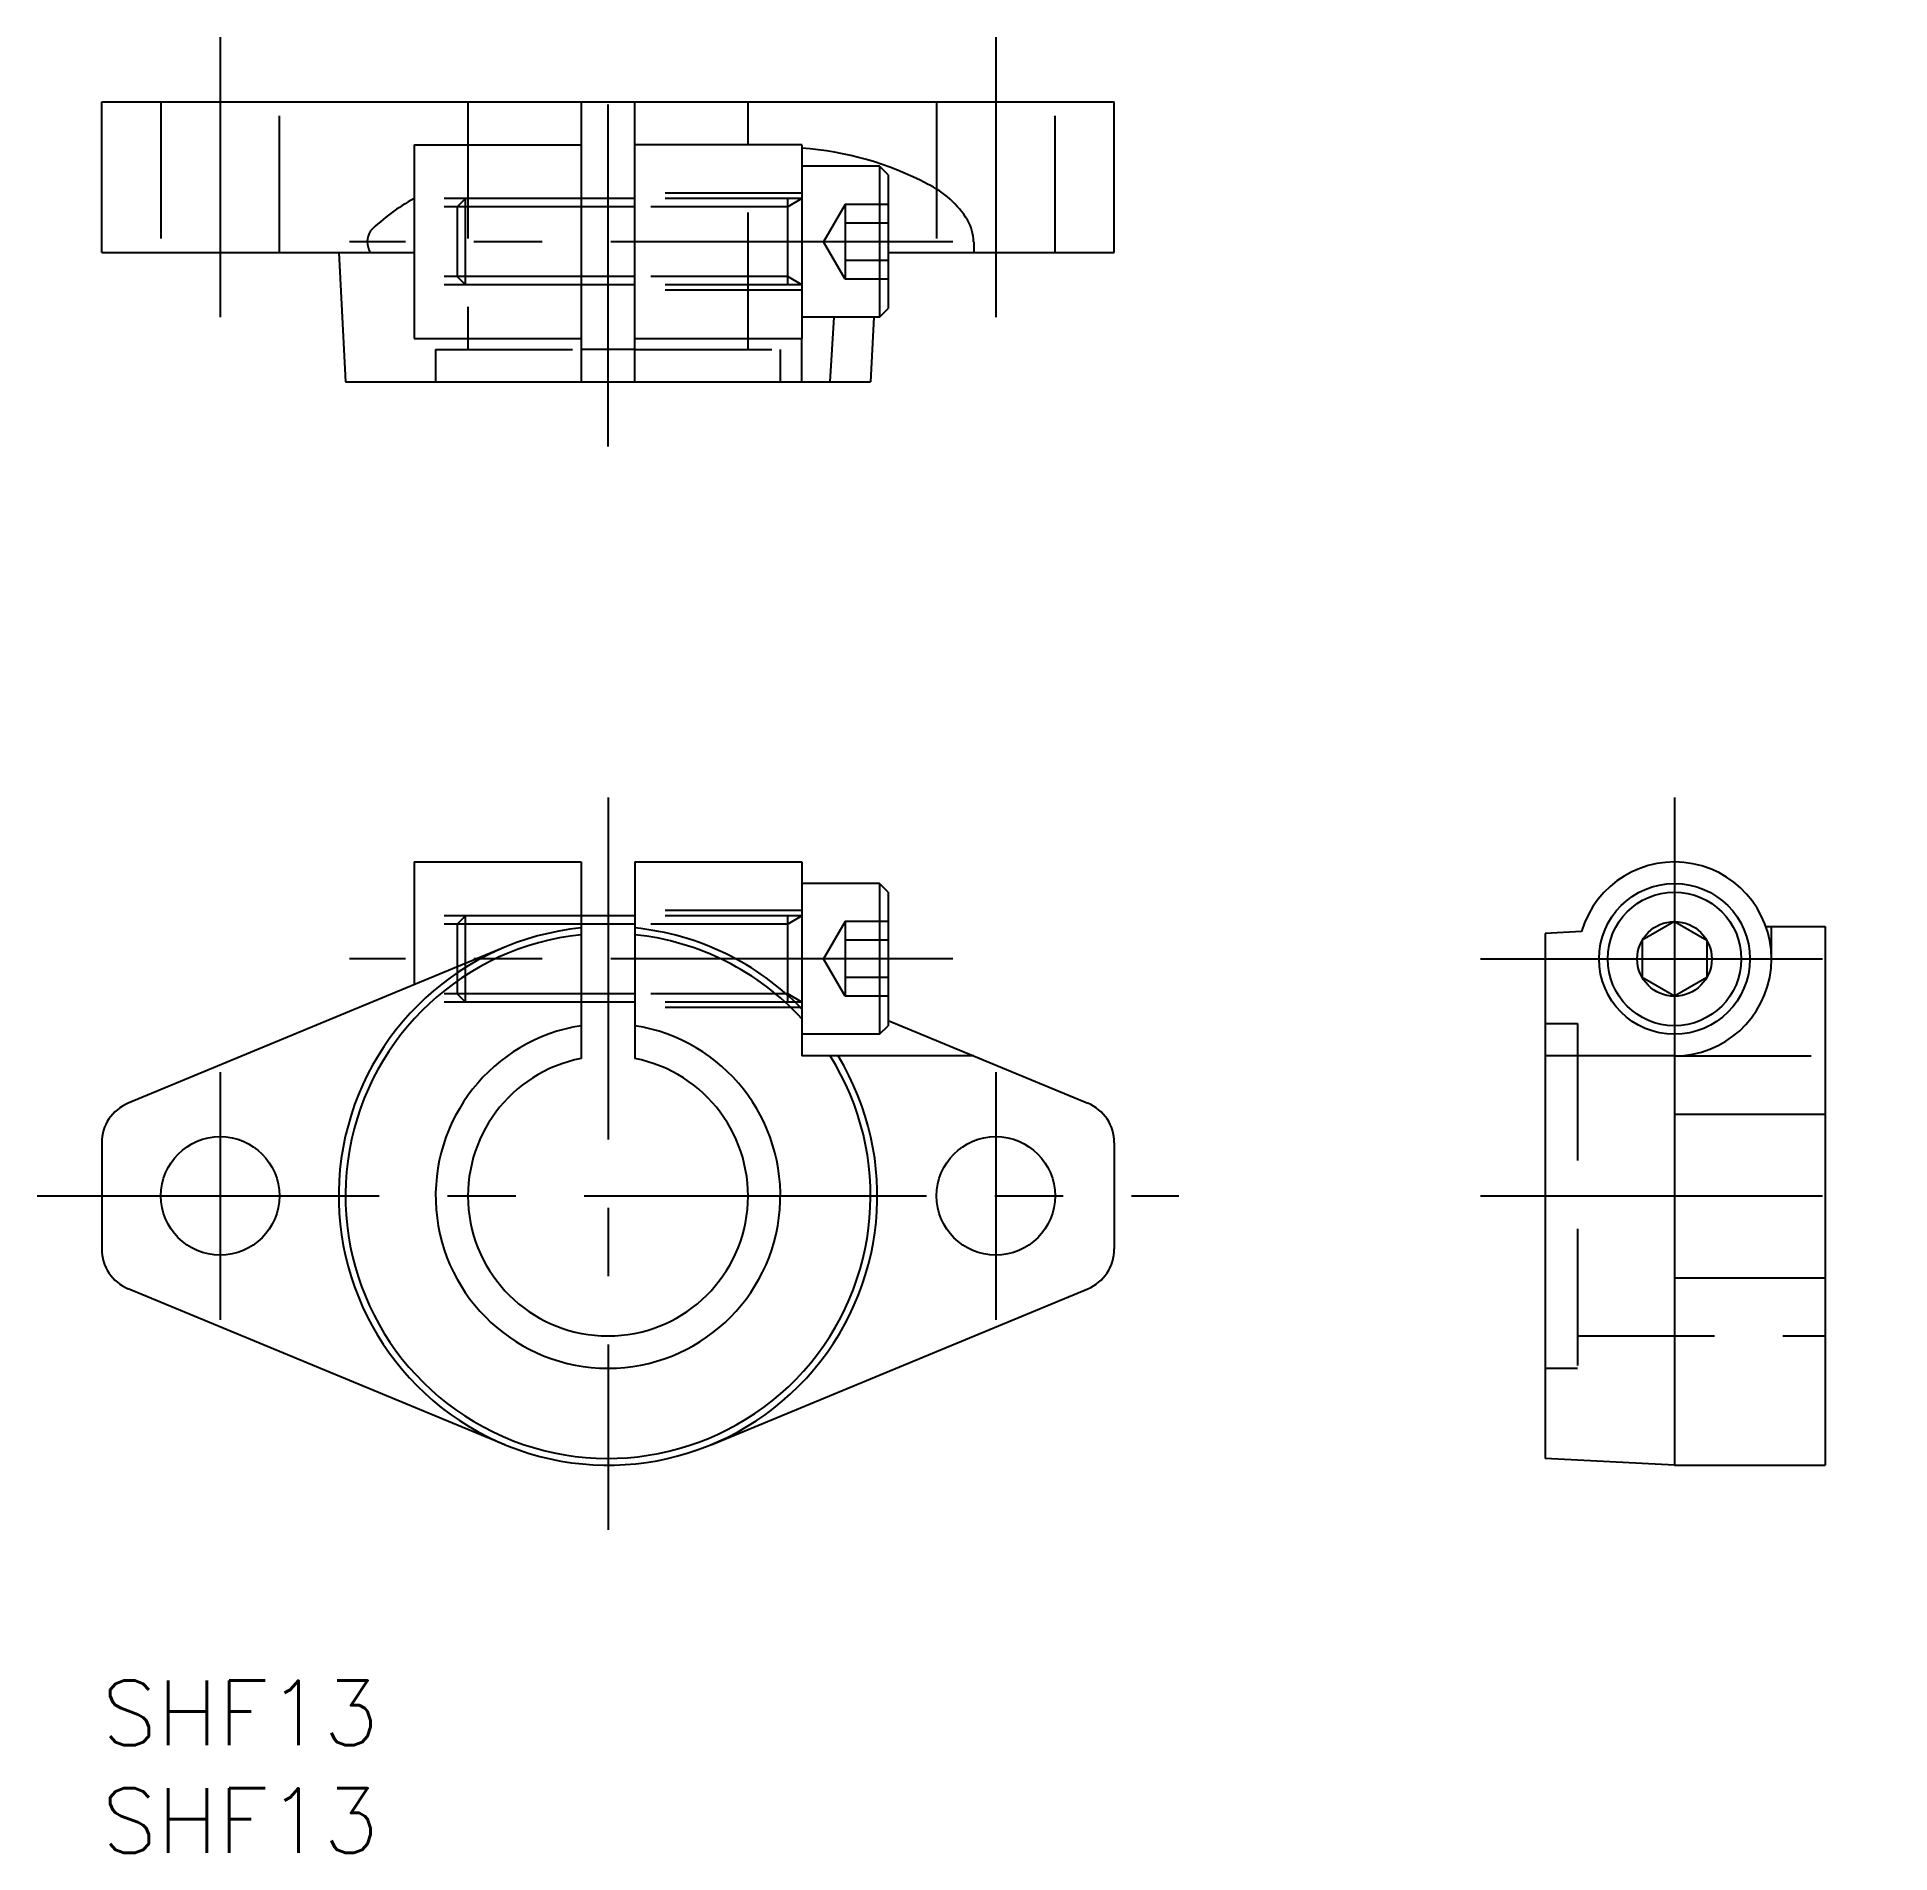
# Model space of a CAD drawing. Extents: x -3 to 83, y -8 to 76.3.
import ezdxf

# ---------------------------------------------------------------- set-up
doc = ezdxf.new("R2010")
doc.units = 0
doc.header["$LTSCALE"] = 0.5
doc.linetypes.add('CENTER', pattern=[50.8, 31.75, -6.35, 6.35, -6.35])
doc.linetypes.add('DASHED', pattern=[19.05, 12.7, -6.35])
for name, color, linetype in [('MSM_CENTER', 1, 'CENTER'), ('MSM_CONTINUOUS', 7, 'CONTINUOUS'), ('MSM_DASHED', 4, 'DASHED'), ('MSM_NARROW', 5, 'CONTINUOUS'), ('MSM_PART_NUMBER', 7, 'CONTINUOUS')]:
    doc.layers.add(name, color=color, linetype=linetype)
doc.styles.get("Standard").update_dxf_attribs({"font": 'txt.shx', "height": 3, "bigfont": 'bigfont.shx'})

# ---------------------------------------------------------------- blocks, each defined once
blk = doc.blocks.new('*U14')
at = {"layer": 'MSM_PART_NUMBER'}
blk.add_text('SHF13', height=3, dxfattribs=at).set_placement((0, -3))
blk = doc.blocks.new('*U15')
at = {"layer": 'MSM_PART_NUMBER'}
blk.add_text('SHF13', height=3, dxfattribs=at).set_placement((0, -8))

msp = doc.modelspace()

# ---------------------------------------------------------------- linework, layer by layer
at = {"layer": 'MSM_CENTER'}
for p, q in [((5.5, 76.293), (5.5, 63.293)), ((23.5, 57.293), (23.5, 76.293)), ((41.5, 76.293), (41.5, 63.293)), ((39.5, 66.793), (11.5, 66.793)), ((23.5, 41), (23.5, 7)), ((73, 41), (73, 26)), ((39.5, 33.5), (11.5, 33.5)), ((64, 33.5), (83, 33.5)), ((5.5, 28.25), (5.5, 16.75)), ((41.5, 28.25), (41.5, 16.75)), ((-3, 22.5), (50, 22.5)), ((64, 22.5), (83, 22.5))]:
    msp.add_line(p, q, dxfattribs=at)
at = {"layer": 'MSM_CONTINUOUS'}
for p, q in [((0, 66.293), (0, 73.293)), ((0, 73.293), (47, 73.293)), ((22.25, 73.293), (22.25, 60.293)), ((24.75, 60.293), (24.75, 73.293)), ((47, 66.293), (47, 73.293)), ((14.5, 71.293), (14.5, 62.293)), ((14.5, 71.293), (22.25, 71.293)), ((32.5, 71.293), (24.75, 71.293)), ((32.5, 71.293), (32.5, 62.293)), ((36.1, 70.293), (32.5, 70.293)), ((36.1, 70.293), (36.1, 63.293)), ((36.5, 69.893), (36.1, 70.293)), ((36.5, 69.893), (36.5, 63.693)), ((24.75, 68.793), (22.25, 68.793)), ((0, 66.293), (14.5, 66.293)), ((11, 66.293), (11.314, 60.293)), ((36.5, 66.293), (47, 66.293)), ((40.472, 66.793), (40.472, 66.293)), ((24.75, 64.793), (22.25, 64.793)), ((36.1, 63.293), (36.5, 63.693)), ((36.1, 63.293), (32.5, 63.293)), ((33.807, 60.293), (33.992, 63.293)), ((35.843, 63.293), (35.686, 60.293)), ((14.5, 62.293), (22.25, 62.293)), ((24.75, 62.293), (32.5, 62.293)), ((32.5, 60.293), (32.5, 62.293)), ((24.751, 61.793), (22.25, 61.793)), ((11.314, 60.293), (35.686, 60.293)), ((14.5, 38), (14.5, 32.302)), ((14.5, 38), (22.25, 38)), ((22.25, 38), (22.25, 28.879)), ((24.75, 38), (24.75, 28.879)), ((24.75, 38), (32.5, 38)), ((32.5, 38), (32.5, 29)), ((36.1, 37), (32.5, 37)), ((36.1, 37), (36.1, 30)), ((36.5, 36.6), (36.1, 37)), ((36.5, 36.6), (36.5, 30.4)), ((24.75, 35.5), (22.25, 35.5)), ((68.684, 34.774), (67, 34.686)), ((67, 34.686), (67, 10.314)), ((73, 35.232), (71.5, 34.366)), ((73, 35.232), (74.5, 34.366)), ((77.243, 35), (80, 35)), ((77.5, 33.5), (77.5, 35)), ((80, 35), (80, 10)), ((18.716, 34.048), (1.235, 26.807)), ((71.5, 34.366), (71.5, 32.634)), ((74.5, 34.366), (74.5, 32.634)), ((73, 31.768), (71.5, 32.634)), ((74.5, 32.634), (73, 31.768)), ((24.75, 31.5), (22.25, 31.5)), ((36.1, 30), (36.5, 30.4)), ((36.5, 30.645), (45.765, 26.807)), ((36.1, 30), (32.5, 30)), ((40.472, 29), (32.5, 29)), ((73, 29), (67, 29)), ((73, 29.028), (73, 10)), ((73, 26.296), (80, 26.296)), ((0, 24.96), (0, 20.04)), ((47, 24.96), (47, 20.04)), ((18.716, 10.952), (1.235, 18.193)), ((28.284, 10.952), (45.765, 18.193)), ((73, 18.704), (80, 18.704)), ((73, 10), (67, 10.314)), ((73, 10), (80, 10))]:
    msp.add_line(p, q, dxfattribs=at)
for centre, radius in [((73, 33.5), 3.5), ((73, 33.5), 3.1), ((73, 33.5), 1.732), ((5.5, 22.5), 2.75), ((41.5, 22.5), 2.75)]:
    msp.add_circle(centre, radius, dxfattribs=at)
for centre, radius, start, end in [((31.481, 56.499), 14.667, 62.16028, 86.01743), ((36.369, 65.418), 4.5, 32.00147, 64.15181), ((18.623, 61.106), 8.723, 118.20873, 134.84518), ((13.262, 66.789), 0.936, 147.57556, 212.00275), ((38.257, 66.71), 2.216, 2.12891, 29.53277), ((73, 33.5), 4.5, 270, 163.55654), ((23.5, 22.5), 12.5, 95.73916, 31.33225), ((23.5, 22.5), 12.186, 95.88779, 32.23672), ((23.5, 22.5), 12.5, 43.94552, 84.26083), ((23.5, 22.5), 12.186, 42.38945, 84.11221), ((23.5, 22.5), 8, 98.9893, 81.0107), ((23.5, 22.5), 6.5, 101.08749, 78.91251), ((2, 24.96), 2, 112.5, 180.00001), ((45, 24.96), 2, 0, 67.5), ((2, 20.04), 2, 179.99999, 247.49999), ((45, 20.04), 2, 292.5, 0)]:
    msp.add_arc(centre, radius, start, end, dxfattribs=at)
at = {"layer": 'MSM_DASHED'}
for p, q in [((2.75, 73.293), (2.75, 66.293)), ((8.25, 66.293), (8.25, 73.293)), ((17, 73.293), (17, 61.793)), ((30, 61.793), (30, 73.293)), ((38.75, 73.293), (38.75, 66.293)), ((44.25, 66.293), (44.25, 73.293)), ((32.5, 69.043), (24.75, 69.043)), ((22.25, 68.793), (14.5, 68.793)), ((22.25, 68.414), (14.5, 68.414)), ((16.5, 68.414), (16.879, 68.793)), ((16.5, 68.414), (16.5, 65.172)), ((16.879, 64.793), (16.879, 68.793)), ((32.5, 68.793), (24.75, 68.793)), ((31.844, 68.414), (24.75, 68.414)), ((31.844, 64.793), (31.844, 68.793)), ((32.5, 68.793), (31.844, 68.414)), ((34.5, 68.525), (33.5, 66.793)), ((34.5, 68.525), (34.5, 65.061)), ((36.5, 68.525), (34.5, 68.525)), ((36.5, 67.659), (34.5, 67.659)), ((34.5, 65.061), (33.5, 66.793)), ((36.5, 65.927), (34.5, 65.927)), ((22.25, 65.172), (14.5, 65.172)), ((22.25, 64.793), (14.5, 64.793)), ((16.5, 65.172), (16.879, 64.793)), ((31.844, 65.172), (24.75, 65.172)), ((32.5, 64.793), (24.75, 64.793)), ((32.5, 64.543), (24.75, 64.543)), ((32.5, 64.793), (31.844, 65.172)), ((36.5, 65.061), (34.5, 65.061)), ((15.5, 61.793), (15.5, 60.293)), ((15.5, 61.793), (22.25, 61.793)), ((24.75, 61.793), (31.5, 61.793)), ((31.5, 60.293), (31.5, 61.793)), ((22.25, 35.5), (14.5, 35.5)), ((16.5, 35.121), (16.879, 35.5)), ((16.879, 31.5), (16.879, 35.5)), ((32.5, 35.75), (24.75, 35.75)), ((32.5, 35.5), (24.75, 35.5)), ((32.5, 35.5), (31.844, 35.121)), ((31.844, 31.5), (31.844, 35.5)), ((22.25, 35.121), (14.5, 35.121)), ((16.5, 35.121), (16.5, 31.879)), ((31.844, 35.121), (24.75, 35.121)), ((34.5, 35.232), (33.5, 33.5)), ((34.5, 35.232), (34.5, 31.768)), ((36.5, 35.232), (34.5, 35.232)), ((36.5, 34.366), (34.5, 34.366)), ((34.5, 31.768), (33.5, 33.5)), ((22.25, 31.879), (15.237, 31.879)), ((16.5, 31.879), (16.879, 31.5)), ((31.844, 31.879), (24.75, 31.879)), ((32.5, 31.5), (31.844, 31.879)), ((36.5, 32.634), (34.5, 32.634)), ((22.25, 31.5), (14.825, 31.5)), ((32.5, 31.5), (24.75, 31.5)), ((32.5, 31.25), (24.75, 31.25)), ((36.5, 31.768), (34.5, 31.768)), ((67, 30.5), (68.5, 30.5)), ((68.5, 30.5), (68.5, 14.5)), ((73, 29), (80, 29)), ((68.5, 16), (80, 16)), ((67, 14.5), (68.5, 14.5))]:
    msp.add_line(p, q, dxfattribs=at)
at = {"layer": 'MSM_NARROW'}
for p, q in [((24.75, 68.414), (22.25, 68.414)), ((24.75, 65.172), (22.25, 65.172)), ((24.75, 35.121), (22.25, 35.121)), ((24.75, 31.879), (22.25, 31.879))]:
    msp.add_line(p, q, dxfattribs=at)

# ---------------------------------------------------------------- block references
at = {"layer": 'MSM_CONTINUOUS'}
for name in ['*U14', '*U15']:
    msp.add_blockref(name, (0, 0), dxfattribs=at)

doc.saveas('drawing.dxf')
